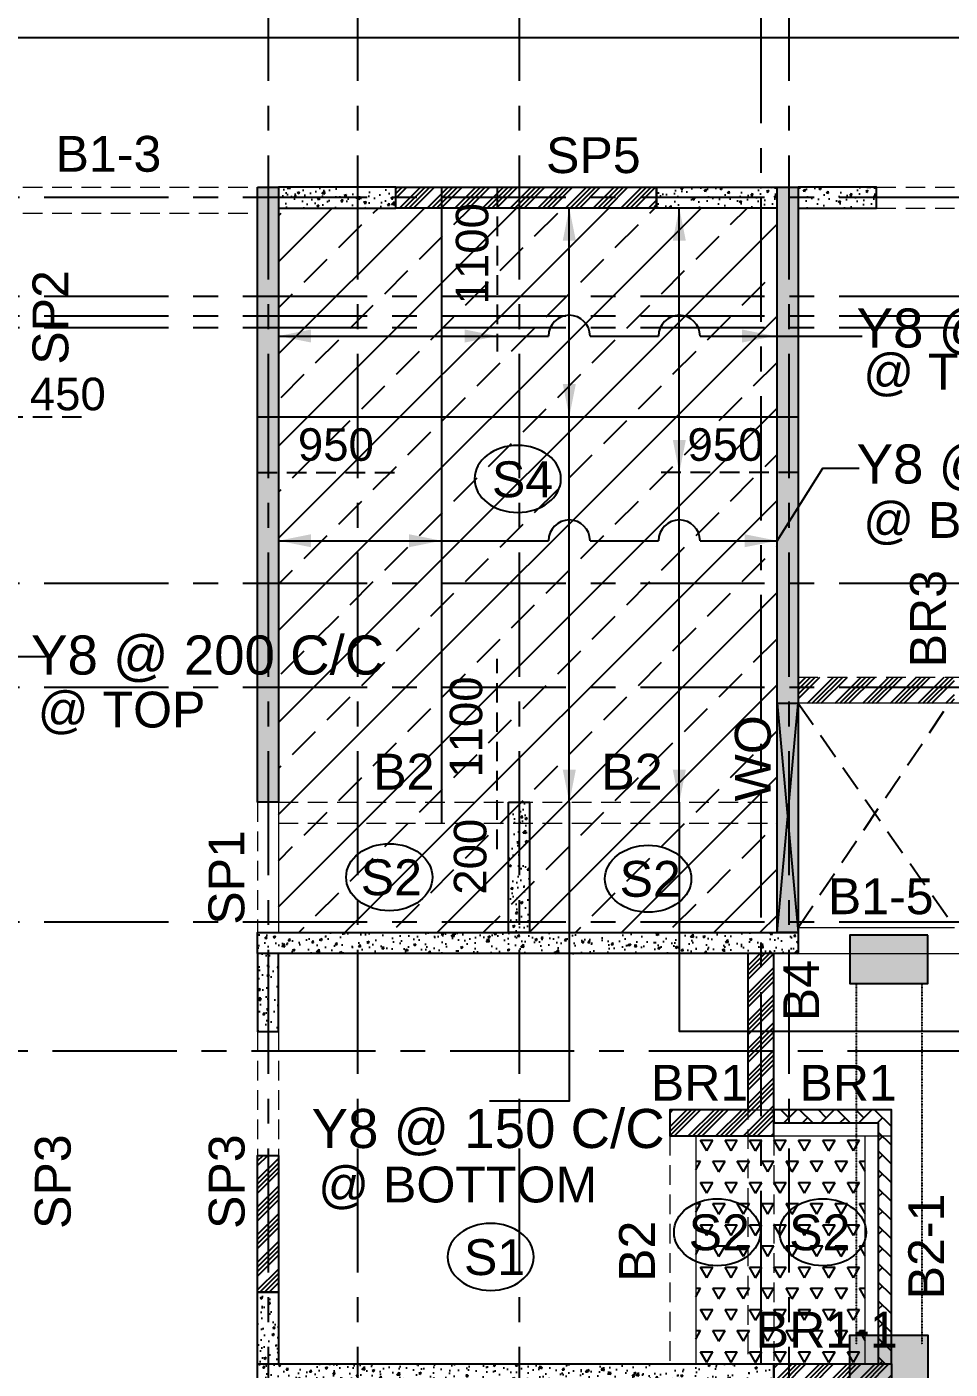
# Model space of a CAD drawing. Header units: inches. Extents: x 278200 to 407749, y -182622 to -96622.
# Drawn here: x 289696 to 296777, y -155924 to -145623 of the extents above; entities that cross this region are included whole.
import ezdxf

# ---------------------------------------------------------------- set-up
doc = ezdxf.new("R2010")
doc.units = ezdxf.units.IN
doc.header["$MEASUREMENT"] = 0
for name, pattern in [('CENTER', [50.8, 31.75, -6.35, 6.35, -6.35]), ('DASHED2', [9.525, 6.35, -3.175]), ('Hidden', [3, 2, -1])]:
    doc.linetypes.add(name, pattern=pattern)
for name, color, linetype in [('1', 8, 'Continuous'), ('160 R.C. WALL HAT', 8, 'Continuous'), ('160 R.C.WALL', 6, 'Continuous'), ('2', 5, 'Continuous'), ('5', 2, 'Continuous'), ('AR-Column', 40, 'Continuous'), ('AR-Hidden', 251, 'DASHED2'), ('BAL. PARAPET WALL', 4, 'Continuous'), ('BEAM TEXT', 4, 'Continuous'), ('DIM', 251, 'Continuous'), ('DOP IN SHEAR WALL', 5, 'Continuous'), ('GRID', 8, 'CENTER'), ('NON S.WALL HATCH', 8, 'Continuous'), ('NON STRUC R.C.WALL', 6, 'Continuous'), ('NON.STRUC.R.C.WALLS', 1, 'Continuous'), ('PARAPET WALL', 4, 'Continuous'), ('SLAB ARROW', 5, 'Continuous'), ('SLAB DIS', 32, 'Continuous'), ('SPANRAL BEAM', 3, 'Continuous'), ('SUNKEN', 8, 'Continuous'), ('TEXT-1', 3, 'Continuous')]:
    doc.layers.add(name, color=color, linetype=linetype)
for name, color, linetype, lineweight in [('BEAMS', 3, 'Continuous', 0), ('SLAB CIR', 1, 'Continuous', 25), ('SLAB REIN', 31, 'Continuous', 0), ('SLAB TXT', 3, 'Continuous', 0)]:
    doc.layers.add(name, color=color, linetype=linetype, lineweight=lineweight)
doc.styles.add('T200', font='sanss___.ttf', dxfattribs={"height": 275})
doc.styles.add('T300', font='sanss___.ttf', dxfattribs={"height": 350})
pattern_1 = [(45, (2626358.34, -262274.72), (-106.066017, 106.066017), []), (45, (2626393.7, -262274.72), (-106.066017, 106.066017), []), (45, (2626429.05, -262274.72), (-106.066017, 106.066017), []), (45, (2626464.41, -262274.72), (-106.066017, 106.066017), [])]
pattern_2 = [(50, (2470594.82, 83182.12), (179.315046, -15.688034), [18.75, -206.25]), (355, (2470594.82, 83182.12), (-34.687833, 188.048033), [15, -165]), (100.4514445, (2470609.76, 83180.82), (144.627212, 172.359998), [15.935048, -175.285528]), (46.1842, (2470594.82, 83232.12), (266.810333, -41.37982), [28.125, -309.375]), (96.635635, (2470617.05, 83228.67), (233.665486, 243.52965), [23.902586, -262.92844]), (351.184164, (2470594.82, 83232.12), (233.665486, 243.52965), [22.5, -247.5]), (21, (2470619.82, 83219.62), (149.226763, -100.654723), [18.75, -206.25]), (326, (2470619.82, 83219.62), (60.828833, 181.287511), [15, -165]), (71.451445, (2470632.25, 83211.23), (210.055594, 80.632788), [15.935047, -175.285528]), (37.5, (2470594.816, 83182.12), (3.0399638, 83.2234635), [0, -163, 0, -167.5, 0, -165.625]), (7.5, (2470594.82, 83182.12), (65.7673844, 98.602928), [0, -95.5, 0, -159.25, 0, -63.125]), (327.5, (2470539.066, 83182.12), (133.455609, -5.638718), [0, -62.5, 0, -195, 0, -258.75]), (317.5, (2470514.07, 83182.12), (145.7965423, 25.0262456), [0, -81.25, 0, -129.5, 0, -183.75])]
pattern_3 = [(50, (2464819.82, 90702.12), (179.315046, -15.688034), [18.75, -206.25]), (355, (2464819.82, 90702.12), (-34.687833, 188.048033), [15, -165]), (100.4514445, (2464834.76, 90700.82), (144.627212, 172.359998), [15.935048, -175.285528]), (46.1842, (2464819.82, 90752.12), (266.810333, -41.37982), [28.125, -309.375]), (96.635635, (2464842.05, 90748.67), (233.665486, 243.52965), [23.902586, -262.92844]), (351.184164, (2464819.82, 90752.12), (233.665486, 243.52965), [22.5, -247.5]), (21, (2464844.82, 90739.62), (149.226763, -100.654723), [18.75, -206.25]), (326, (2464844.82, 90739.62), (60.828833, 181.287511), [15, -165]), (71.451445, (2464857.25, 90731.23), (210.055594, 80.632788), [15.935047, -175.285528]), (37.5, (2464819.816, 90702.12), (3.0399638, 83.2234635), [0, -163, 0, -167.5, 0, -165.625]), (7.5, (2464819.82, 90702.12), (65.7673844, 98.602928), [0, -95.5, 0, -159.25, 0, -63.125]), (327.5, (2464764.066, 90702.12), (133.455609, -5.638718), [0, -62.5, 0, -195, 0, -258.75]), (317.5, (2464739.07, 90702.12), (145.7965423, 25.0262456), [0, -81.25, 0, -129.5, 0, -183.75])]

# ---------------------------------------------------------------- blocks, each defined once
blk = doc.blocks.new('A$C02A55DAE')
at = {"layer": 'NON S.WALL HATCH'}
h = blk.add_hatch(dxfattribs=at)
h.set_pattern_fill('SACNCR', color=256, scale=1000)
h.set_pattern_definition([(45, (-131825.64, 75915.45), (-66.29126, 66.29126), []), (45, (-131759.35, 75915.45), (-66.29126, 66.29126), [0, -93.75])])
h.paths.add_polyline_path([(11346, -21790), (10746, -21790), (10746, -21190), (11346, -21190)])
h.paths.add_polyline_path([(11346, -18480), (10746, -18480), (10746, -17880), (11346, -17880)])
h.paths.add_polyline_path([(11346, -15170), (10746, -15170), (10746, -14570), (11346, -14570)])
h.paths.add_polyline_path([(11346, -11500), (10746, -11500), (10746, -11870), (11346, -11870)])
at = {"layer": 'AR-Column', "color": 4, "elevation": -29}
for points in [[(11346, -11500), (10746, -11500), (10746, -11870), (11346, -11870)], [(11346, -15170), (10746, -15170), (10746, -14570), (11346, -14570)]]:
    blk.add_lwpolyline(points, close=True, dxfattribs=at)
at = {"layer": 'AR-Hidden', "ltscale": 0.009}
for p, q in [((10794, -11870, -29), (10794, -14640, -29)), ((11299, -11870, -29), (11299, -14640, -29))]:
    blk.add_line(p, q, dxfattribs=at)

msp = doc.modelspace()

# ---------------------------------------------------------------- hatches: boundary and pattern name
at = {"layer": '160 R.C. WALL HAT'}
h = msp.add_hatch(dxfattribs=at)
h.set_pattern_fill('AR-CONC', color=256, scale=25)
h.set_pattern_definition(pattern_2)
h.paths.add_polyline_path([(291625.7, -146853.7), (291465.7, -146853.7), (291465.7, -151573.7), (291625.7, -151573.7)])
h = msp.add_hatch(dxfattribs=at)
h.set_pattern_fill('AR-CONC', color=256, scale=25)
h.set_pattern_definition(pattern_3)
h.paths.add_polyline_path([(292525.7, -146853.7), (292525.7, -147013.7), (291625.7, -147013.7), (291625.7, -146853.7)])
h = msp.add_hatch(dxfattribs=at)
h.set_pattern_fill('AR-CONC', color=256, scale=25)
h.set_pattern_definition([(50, (2473979.82, 88742.12), (179.315046, -15.688034), [18.75, -206.25]), (355, (2473979.82, 88742.12), (-34.687833, 188.048033), [15, -165]), (100.4514445, (2473994.76, 88740.82), (144.627212, 172.359998), [15.935048, -175.285528]), (46.1842, (2473979.82, 88792.12), (266.810333, -41.37982), [28.125, -309.375]), (96.635635, (2474002.05, 88788.67), (233.665486, 243.52965), [23.902586, -262.92844]), (351.184164, (2473979.82, 88792.12), (233.665486, 243.52965), [22.5, -247.5]), (21, (2474004.82, 88779.62), (149.226763, -100.654723), [18.75, -206.25]), (326, (2474004.82, 88779.62), (60.828833, 181.287511), [15, -165]), (71.451445, (2474017.25, 88771.23), (210.055594, 80.632788), [15.935047, -175.285528]), (37.5, (2473979.816, 88742.12), (3.0399638, 83.2234635), [0, -163, 0, -167.5, 0, -165.625]), (7.5, (2473979.82, 88742.12), (65.7673844, 98.602928), [0, -95.5, 0, -159.25, 0, -63.125]), (327.5, (2473924.066, 88742.12), (133.455609, -5.638718), [0, -62.5, 0, -195, 0, -258.75]), (317.5, (2473899.07, 88742.12), (145.7965423, 25.0262456), [0, -81.25, 0, -129.5, 0, -183.75])])
h.paths.add_polyline_path([(295450.7, -146853.7), (294525.7, -146853.7), (294525.7, -147013.7), (295450.7, -147013.7)])
h = msp.add_hatch(dxfattribs=at)
h.set_pattern_fill('AR-CONC', color=256, scale=25)
h.set_pattern_definition([(50, (2474579.82, 83182.12), (179.315046, -15.688034), [18.75, -206.25]), (355, (2474579.82, 83182.12), (-34.687833, 188.048033), [15, -165]), (100.4514445, (2474594.76, 83180.82), (144.627212, 172.359998), [15.935048, -175.285528]), (46.1842, (2474579.82, 83232.12), (266.810333, -41.37982), [28.125, -309.375]), (96.635635, (2474602.05, 83228.67), (233.665486, 243.52965), [23.902586, -262.92844]), (351.184164, (2474579.82, 83232.12), (233.665486, 243.52965), [22.5, -247.5]), (21, (2474604.82, 83219.62), (149.226763, -100.654723), [18.75, -206.25]), (326, (2474604.82, 83219.62), (60.828833, 181.287511), [15, -165]), (71.451445, (2474617.25, 83211.23), (210.055594, 80.632788), [15.935047, -175.285528]), (37.5, (2474579.816, 83182.12), (3.0399638, 83.2234635), [0, -163, 0, -167.5, 0, -165.625]), (7.5, (2474579.82, 83182.12), (65.7673844, 98.602928), [0, -95.5, 0, -159.25, 0, -63.125]), (327.5, (2474524.066, 83182.12), (133.455609, -5.638718), [0, -62.5, 0, -195, 0, -258.75]), (317.5, (2474499.07, 83182.12), (145.7965423, 25.0262456), [0, -81.25, 0, -129.5, 0, -183.75])])
h.paths.add_polyline_path([(295610.7, -146853.7), (295450.7, -146853.7), (295450.7, -152573.7), (295610.7, -152573.7)])
h = msp.add_hatch(dxfattribs=at)
h.set_pattern_fill('AR-CONC', color=256, scale=25)
h.set_pattern_definition([(50, (2474739.82, 88742.12), (179.315046, -15.688034), [18.75, -206.25]), (355, (2474739.82, 88742.12), (-34.687833, 188.048033), [15, -165]), (100.4514445, (2474754.76, 88740.82), (144.627212, 172.359998), [15.935048, -175.285528]), (46.1842, (2474739.82, 88792.12), (266.810333, -41.37982), [28.125, -309.375]), (96.635635, (2474762.05, 88788.67), (233.665486, 243.52965), [23.902586, -262.92844]), (351.184164, (2474739.82, 88792.12), (233.665486, 243.52965), [22.5, -247.5]), (21, (2474764.82, 88779.62), (149.226763, -100.654723), [18.75, -206.25]), (326, (2474764.82, 88779.62), (60.828833, 181.287511), [15, -165]), (71.451445, (2474777.25, 88771.23), (210.055594, 80.632788), [15.935047, -175.285528]), (37.5, (2474739.816, 88742.12), (3.0399638, 83.2234635), [0, -163, 0, -167.5, 0, -165.625]), (7.5, (2474739.82, 88742.12), (65.7673844, 98.602928), [0, -95.5, 0, -159.25, 0, -63.125]), (327.5, (2474684.066, 88742.12), (133.455609, -5.638718), [0, -62.5, 0, -195, 0, -258.75]), (317.5, (2474659.07, 88742.12), (145.7965423, 25.0262456), [0, -81.25, 0, -129.5, 0, -183.75])])
h.paths.add_polyline_path([(296210.7, -146853.7), (295610.7, -146853.7), (295610.7, -147013.7), (296210.7, -147013.7)])
h = msp.add_hatch(dxfattribs=at)
h.set_pattern_fill('AR-CONC', color=256, scale=25)
h.set_pattern_definition(pattern_2)
h.paths.add_polyline_path([(293390.9, -151573.7), (293550.9, -151573.7), (293550.9, -152573.7), (293390.9, -152573.7)])
h = msp.add_hatch(dxfattribs=at)
h.set_pattern_fill('AR-CONC', color=256, scale=25)
h.set_pattern_definition([(50, (2476784, 83022.12), (179.315046, -15.688034), [18.75, -206.25]), (355, (2476784, 83022.12), (-34.687833, 188.048033), [15, -165]), (100.4514445, (2476798.94, 83020.82), (144.627212, 172.359998), [15.935048, -175.285528]), (46.1842, (2476784, 83072.12), (266.810333, -41.37982), [28.125, -309.375]), (96.635635, (2476806.24, 83068.67), (233.665486, 243.52965), [23.902586, -262.92844]), (351.184164, (2476784, 83072.12), (233.665486, 243.52965), [22.5, -247.5]), (21, (2476809, 83059.62), (149.226763, -100.654723), [18.75, -206.25]), (326, (2476809, 83059.62), (60.828833, 181.287511), [15, -165]), (71.451445, (2476821.44, 83051.23), (210.055594, 80.632788), [15.935047, -175.285528]), (37.5, (2476784, 83022.12), (3.0399638, 83.2234635), [0, -163, 0, -167.5, 0, -165.625]), (7.5, (2476784, 83022.12), (65.7673844, 98.602928), [0, -95.5, 0, -159.25, 0, -63.125]), (327.5, (2476728.25, 83022.12), (133.455609, -5.638718), [0, -62.5, 0, -195, 0, -258.75]), (317.5, (2476703.25, 83022.12), (145.7965423, 25.0262456), [0, -81.25, 0, -129.5, 0, -183.75])])
h.paths.add_polyline_path([(291465.7, -152733.7), (291465.7, -152573.7), (295610.7, -152573.7), (295610.7, -152733.7)])
h = msp.add_hatch(dxfattribs=at)
h.set_pattern_fill('AR-CONC', color=256, scale=25)
h.set_pattern_definition([(50, (2470594.81, 82422.12), (179.315046, -15.688034), [18.75, -206.25]), (355, (2470594.81, 82422.12), (-34.687833, 188.048033), [15, -165]), (100.4514445, (2470609.76, 82420.82), (144.627212, 172.359998), [15.935048, -175.285528]), (46.1842, (2470594.81, 82472.12), (266.810333, -41.37982), [28.125, -309.375]), (96.635635, (2470617.05, 82468.67), (233.665486, 243.52965), [23.902586, -262.92844]), (351.184164, (2470594.81, 82472.12), (233.665486, 243.52965), [22.5, -247.5]), (21, (2470619.81, 82459.62), (149.226763, -100.654723), [18.75, -206.25]), (326, (2470619.81, 82459.62), (60.828833, 181.287511), [15, -165]), (71.451445, (2470632.25, 82451.23), (210.055594, 80.632788), [15.935047, -175.285528]), (37.5, (2470594.814, 82422.12), (3.0399638, 83.2234635), [0, -163, 0, -167.5, 0, -165.625]), (7.5, (2470594.81, 82422.12), (65.7673844, 98.602928), [0, -95.5, 0, -159.25, 0, -63.125]), (327.5, (2470539.064, 82422.12), (133.455609, -5.638718), [0, -62.5, 0, -195, 0, -258.75]), (317.5, (2470514.06, 82422.12), (145.7965423, 25.0262456), [0, -81.25, 0, -129.5, 0, -183.75])])
h.paths.add_polyline_path([(291625.7, -152733.7), (291465.7, -152733.7), (291465.7, -153333.7), (291625.7, -153333.7)])
h = msp.add_hatch(dxfattribs=at)
h.set_pattern_fill('AR-CONC', color=256, scale=25)
h.set_pattern_definition(pattern_3)
h.paths.add_polyline_path([(291625.7, -155333.7), (291465.7, -155333.7), (291465.7, -155883.7), (291625.7, -155883.7)])
h = msp.add_hatch(dxfattribs=at)
h.set_pattern_fill('AR-CONC', color=256, scale=25)
h.set_pattern_definition([(50, (2470594.81, 79712.12), (179.315046, -15.688034), [18.75, -206.25]), (355, (2470594.81, 79712.12), (-34.687833, 188.048033), [15, -165]), (100.4514445, (2470609.76, 79710.82), (144.627212, 172.359998), [15.935048, -175.285528]), (46.1842, (2470594.81, 79762.12), (266.810333, -41.37982), [28.125, -309.375]), (96.635635, (2470617.05, 79758.67), (233.665486, 243.52965), [23.902586, -262.92844]), (351.184164, (2470594.81, 79762.12), (233.665486, 243.52965), [22.5, -247.5]), (21, (2470619.81, 79749.62), (149.226763, -100.654723), [18.75, -206.25]), (326, (2470619.81, 79749.62), (60.828833, 181.287511), [15, -165]), (71.451445, (2470632.25, 79741.23), (210.055594, 80.632788), [15.935047, -175.285528]), (37.5, (2470594.814, 79712.12), (3.0399638, 83.2234635), [0, -163, 0, -167.5, 0, -165.625]), (7.5, (2470594.81, 79712.12), (65.7673844, 98.602928), [0, -95.5, 0, -159.25, 0, -63.125]), (327.5, (2470539.064, 79712.12), (133.455609, -5.638718), [0, -62.5, 0, -195, 0, -258.75]), (317.5, (2470514.06, 79712.12), (145.7965423, 25.0262456), [0, -81.25, 0, -129.5, 0, -183.75])])
h.paths.add_polyline_path([(291465.7, -156043.7), (291465.7, -155883.7), (295425.7, -155883.7), (295425.7, -156043.7)])
at = {"layer": 'BAL. PARAPET WALL'}
h = msp.add_hatch(dxfattribs=at)
h.set_pattern_fill('AR-HBONE', color=256, style=0)
h.set_pattern_definition([(45, (-1840252.6, 340637.64), (1e-14, 143.684098), [304.8, -101.6]), (135, (-1840180.76, 340709.48), (1e-14, 143.684098), [304.8, -101.6])])
h.paths.add_polyline_path([(296225.7, -155883.7), (296325.7, -155883.7), (296325.7, -153933.7), (295425.7, -153933.7), (295425.7, -154033.7), (296225.7, -154033.7)])
at = {"layer": 'NON STRUC R.C.WALL'}
h = msp.add_hatch(dxfattribs=at)
h.set_pattern_fill('ANSI34', color=1, scale=200)
h.set_pattern_definition(pattern_1)
h.paths.add_polyline_path([(292525.7, -146853.7), (294525.7, -146853.7), (294525.7, -147013.7), (292525.7, -147013.7)])
h = msp.add_hatch(dxfattribs=at)
h.set_pattern_fill('ANSI34', color=1, scale=200)
h.set_pattern_definition([(45, (2464819.82, 93862.12), (-106.066017, 106.066017), []), (45, (2464855.17, 93862.12), (-106.066017, 106.066017), []), (45, (2464890.53, 93862.12), (-106.066017, 106.066017), []), (45, (2464925.88, 93862.12), (-106.066017, 106.066017), [])])
h.paths.add_polyline_path([(295610.7, -150613.7), (296810.7, -150613.7), (296810.7, -150813.7), (295610.7, -150813.7)])
h = msp.add_hatch(dxfattribs=at)
h.set_pattern_fill('ANSI34', color=1, scale=200)
h.set_pattern_definition(pattern_1)
h.paths.add_polyline_path([(295225.7, -152733.7), (295425.7, -152733.7), (295425.7, -154133.7), (294625.7, -154133.7), (294625.7, -153933.7), (295225.7, -153933.7)])
h = msp.add_hatch(dxfattribs=at)
h.set_pattern_fill('ANSI34', color=1, scale=200)
h.set_pattern_definition(pattern_1)
h.paths.add_polyline_path([(291625.7, -154283.7), (291625.7, -155333.7), (291465.7, -155333.7), (291465.7, -154283.7)])
h = msp.add_hatch(dxfattribs=at)
h.set_pattern_fill('ANSI34', color=1, scale=200)
h.set_pattern_definition(pattern_1)
h.paths.add_polyline_path([(295425.7, -156043.7), (295425.7, -155883.7), (296325.7, -155883.7), (296325.7, -156043.7)])
at = {"layer": 'SUNKEN'}
h = msp.add_hatch(dxfattribs=at)
h.set_pattern_fill('ANSI33', color=256, scale=2000)
h.set_pattern_definition([(45, (2645780.65, -291479.34), (-353.55339, 353.55339), []), (45, (2646134.2, -291479.34), (-353.55339, 353.55339), [250, -125])])
h.paths.add_polyline_path([(291625.7, -152573.7), (295450.7, -152573.7), (295450.7, -147013.7), (291625.7, -147013.7)])
h = msp.add_hatch(dxfattribs=at)
h.set_pattern_fill('TRIANG', color=256, scale=500)
h.set_pattern_definition([(60, (2581941.19, -367452.33), (-93.75, 162.379763), [93.75, -93.75]), (120, (2581941.19, -367452.33), (-187.5, 1e-07), [93.75, -93.75]), (0, (2581894.31, -367371.14), (93.75, 162.379763), [93.75, -93.75])])
h.paths.add_polyline_path([(296125.7, -154113.7), (294825.7, -154113.7), (294825.7, -155883.7), (296125.7, -155883.7)])

# ---------------------------------------------------------------- linework, layer by layer
at = {"layer": '1', "linetype": 'Hidden', "ltscale": 100}
for p, q in [((295610.7, -152533.7, 14.7), (296770.7, -150813.7, 14.7)), ((295610.7, -150813.7, 14.7), (296810.7, -152533.7, 14.7))]:
    msp.add_line(p, q, dxfattribs=at)
at = {"layer": '160 R.C.WALL', "elevation": 14.7}
for points in [[(291465.7, -146853.7), (291625.7, -146853.7), (291625.7, -151573.7), (291465.7, -151573.7)], [(295450.7, -146853.7), (295610.7, -146853.7), (295610.7, -152573.7), (295450.7, -152573.7)], [(293390.9, -151573.7), (293550.9, -151573.7), (293550.9, -152573.7), (293390.9, -152573.7)], [(291465.7, -152733.7), (291465.7, -152573.7), (295610.7, -152573.7), (295610.7, -152733.7)], [(291465.7, -156043.7), (291465.7, -155883.7), (295425.7, -155883.7), (295425.7, -156043.7)]]:
    msp.add_lwpolyline(points, close=True, dxfattribs=at)
at = {"layer": '160 R.C.WALL'}
for points, elevation in [([(291625.7, -147013.7), (292525.7, -147013.7), (292525.7, -146853.7), (291625.7, -146853.7)], 0), ([(295450.7, -147013.7), (294525.7, -147013.7), (294525.7, -146853.7), (295470.7, -146853.7)], 14.7), ([(295610.7, -147013.7), (296210.7, -147013.7), (296210.7, -146853.7), (295610.7, -146853.7)], 14.7), ([(291465.7, -152733.7), (291465.7, -153333.7), (291625.7, -153333.7), (291625.7, -152733.7)], 14.7), ([(291465.7, -155883.7), (291465.7, -155333.7), (291625.7, -155333.7), (291625.7, -155883.7)], 14.7)]:
    msp.add_lwpolyline(points, dxfattribs=dict(at, elevation=elevation))
at = {"layer": '2', "color": 7}
for points in [[(293806, -147263.7), (293856, -147013.7), (293906, -147263.7)], [(294649.6, -147263.7), (294699.6, -147013.7), (294749.6, -147263.7)], [(291875.7, -147945.9, 14.7), (291625.7, -147995.9, 14.7), (291875.7, -148045.9, 14.7)], [(293053.8, -147945.9, 0), (293303.8, -147995.9, 0), (293053.8, -148045.9, 0)], [(295180.7, -147945.9, 14.7), (295430.7, -147995.9, 14.7), (295180.7, -148045.9, 14.7)], [(293806, -148365.3, 14.7), (293856, -148615.3, 14.7), (293906, -148365.3, 14.7)], [(294649.6, -148793.1, 0), (294699.6, -149043.1, 0), (294749.6, -148793.1, 0)], [(291875.7, -149516.7, 14.7), (291625.7, -149566.7, 14.7), (291875.7, -149616.7, 14.7)], [(292626.1, -149516.7, 0), (292876.1, -149566.7, 0), (292626.1, -149616.7, 0)], [(295200.7, -149516.7, 14.7), (295450.7, -149566.7, 14.7), (295200.7, -149616.7, 14.7)], [(293806, -151323.7, 14.7), (293856, -151573.7, 14.7), (293906, -151323.7, 14.7)], [(294649.6, -151323.7, 14.7), (294699.6, -151573.7, 14.7), (294749.6, -151323.7, 14.7)]]:
    msp.add_solid(points, dxfattribs=at)
at = {"layer": '5'}
for p, q in [((285490.7, -145705, 14.7), (318217.6, -145705, 14.7)), ((292876.1, -146853.7, 0), (292876.1, -151733.7, 0)), ((291465.7, -148615.3, 14.7), (295610.7, -148615.3, 14.7))]:
    msp.add_line(p, q, dxfattribs=at)
at = {"layer": '5', "linetype": 'Hidden', "ltscale": 75}
for p, q in [((293303.8, -146853.7, 0), (293303.8, -148113.7, 0)), ((290115.7, -148619.8, 14.7), (288955.7, -148619.8, 14.7)), ((291465.7, -149043.1, 14.7), (292525.7, -149043.1, 14.7)), ((295610.7, -149043.1, 14.7), (294550.7, -149043.1, 14.7)), ((293303.8, -151933.7, 0), (293303.8, -150473.7, 0))]:
    msp.add_line(p, q, dxfattribs=at)
at = {"layer": 'BAL. PARAPET WALL', "elevation": 14.7}
msp.add_lwpolyline([(296225.7, -155883.7), (296325.7, -155883.7), (296325.7, -153933.7), (295425.7, -153933.7), (295425.7, -154033.7), (296225.7, -154033.7), (296225.7, -155883.7)], dxfattribs=at)
at = {"layer": 'BEAMS', "linetype": 'Hidden', "ltscale": 75}
for p, q in [((289665.7, -146853.7, 29.5), (291465.7, -146853.7, 29.5)), ((292525.7, -146853.7), (294525.7, -146853.7, 14.7)), ((296210.7, -146853.7, 14.7), (298210.7, -146853.7, 14.7)), ((289665.7, -147053.7, 29.5), (291465.7, -147053.7, 29.5)), ((292525.7, -147013.7), (294525.7, -147013.7, 14.7)), ((296210.7, -147013.7, 14.7), (298210.7, -147013.7, 14.7)), ((295610.7, -150613.7, 14.7), (296970.7, -150613.7, 14.7)), ((291465.7, -151573.7, 14.7), (291465.7, -152573.7, 14.7)), ((291625.7, -151573.7, 14.7), (295450.7, -151573.7, 14.7)), ((291625.7, -151733.7, 14.7), (295450.7, -151733.7, 14.7)), ((295225.7, -152733.7, 14.7), (295225.7, -155883.7, 14.7)), ((291465.7, -153333.7, 14.7), (291465.7, -155333.7, 14.7)), ((291625.7, -153333.7, 14.7), (291625.7, -155333.7, 14.7)), ((294625.7, -154133.7, 14.7), (294625.7, -155883.7, 14.7)), ((295425.7, -154133.7, 14.7), (295425.7, -155883.7, 14.7))]:
    msp.add_line(p, q, dxfattribs=at)
at = {"layer": 'BEAMS', "color": 4, "linetype": 'Continuous', "ltscale": 0.01}
for p, q in [((296970.7, -150813.7, 14.7), (295610.7, -150813.7, 14.7)), ((291625.7, -151573.7, 14.7), (291625.7, -152573.7, 14.7)), ((295610.7, -152533.7, 14.7), (296810.7, -152533.7, 14.7)), ((295425.7, -152733.7, 14.7), (295425.7, -154133.7, 14.7)), ((295610.7, -152733.7, 14.7), (296970.7, -152733.7, 14.7)), ((294625.7, -153933.7, 14.7), (296325.7, -153933.7, 14.7)), ((296325.7, -155883.7, 14.7), (296325.7, -153933.7, 14.7)), ((294625.7, -154133.7, 14.7), (296325.7, -154133.7, 14.7)), ((294825.7, -154133.7, 14.7), (294825.7, -155883.7, 14.7)), ((296125.7, -155883.7, 14.7), (296125.7, -154133.7, 14.7))]:
    msp.add_line(p, q, dxfattribs=at)
at = {"layer": 'DOP IN SHEAR WALL'}
for p, q in [((295450.7, -152573.7, 14.7), (295610.7, -150813.7, 14.7)), ((295450.7, -150813.7, 14.7), (295610.7, -152573.7, 14.7))]:
    msp.add_line(p, q, dxfattribs=at)
at = {"layer": 'DOP IN SHEAR WALL', "elevation": 14.7}
msp.add_lwpolyline([(295450.7, -150813.7), (295610.7, -150813.7), (295610.7, -152573.7), (295450.7, -152573.7)], close=True, dxfattribs=at)
at = {"layer": 'GRID', "ltscale": 30}
for p, q in [((291545.7, -134417.5, 14.7), (291545.7, -165454.1, 14.7)), ((292230.7, -134417.5, 14.7), (292230.7, -165454.1, 14.7)), ((293470.9, -134417.5, 14.7), (293470.9, -165454.1, 14.7)), ((295540.7, -134417.5, 14.7), (295540.7, -165454.1, 14.7)), ((295325.7, -134742.4, 14.7), (295325.7, -165454.1, 14.7)), ((366982.1, -146933.7, 14.7), (281288.5, -146933.7, 14.7)), ((366982.1, -147693.7, 14.7), (281183, -147693.7, 14.7)), ((366982.1, -147843.3, 14.7), (280098.3, -147843.3, 14.7)), ((366982.1, -147933.7, 14.7), (281098.8, -147933.7, 14.7)), ((366982.1, -149893.7, 14.7), (281010.3, -149893.7, 14.7)), ((366982.1, -150693.7, 14.7), (280837.7, -150693.7, 14.7)), ((366982.1, -152493.7, 14.7), (281034.8, -152493.7, 14.7)), ((367046.1, -153484.5, 14.7), (280691.7, -153484.5, 14.7))]:
    msp.add_line(p, q, dxfattribs=at)
at = {"layer": 'NON.STRUC.R.C.WALLS'}
msp.add_lwpolyline([(292525.7, -146853.7), (294525.7, -146853.7), (294525.7, -147013.7), (292525.7, -147013.7)], close=True, dxfattribs=at)
at = {"layer": 'NON.STRUC.R.C.WALLS', "elevation": 14.7}
msp.add_lwpolyline([(295225.7, -152733.7), (295225.7, -153933.7), (294625.7, -153933.7), (294625.7, -154133.7), (295425.7, -154133.7), (295425.7, -152733.7)], dxfattribs=at)
for points in [[(291625.7, -154283.7), (291625.7, -155333.7), (291465.7, -155333.7), (291465.7, -154283.7)], [(295425.7, -156043.7), (295425.7, -155883.7), (296325.7, -155883.7), (296325.7, -156043.7)]]:
    msp.add_lwpolyline(points, close=True, dxfattribs=at)
at = {"layer": 'PARAPET WALL'}
msp.add_line((294625.7, -153933.7, 14.7), (294625.7, -154133.7, 14.7), dxfattribs=at)
at = {"layer": 'SLAB ARROW'}
for p, q in [((293856, -151573.7, 0), (293856, -147013.7)), ((294699.6, -151573.7, 0), (294699.6, -147013.7, 0)), ((291625.7, -147995.9, 14.7), (293696.8, -147995.9, 14.7)), ((294015.2, -147995.9, 14.7), (294540.4, -147995.9, 14.7)), ((294858.8, -147995.9, 14.7), (295430.7, -147995.9, 14.7)), ((295430.7, -147995.9, 14.7), (296101.1, -147995.9, 14.7)), ((291625.7, -149566.7, 14.7), (293696.8, -149566.7, 14.7)), ((294015.2, -149566.7, 14.7), (294540.4, -149566.7, 14.7)), ((294858.8, -149566.7, 14.7), (295450.7, -149566.7, 14.7))]:
    msp.add_line(p, q, dxfattribs=at)
for points, elevation in [([(295450.7, -149566.7), (295799.3, -149009.7), (296079.6, -149009.7)], 14.7), ([(289113.3, -149913.7), (289113.3, -150455.2), (289839, -150455.2)], 14.7), ([(293856, -151573.7), (293856, -153867.5), (293244, -153867.5)], 0), ([(294699.6, -151573.7), (294699.6, -153329.6), (297020.4, -153329.6)], 0)]:
    msp.add_lwpolyline(points, dxfattribs=dict(at, elevation=elevation))
for centre in [(293856, -147995.9, 14.7), (294699.6, -147995.9, 14.7), (293856, -149566.7, 14.7), (294699.6, -149566.7, 14.7)]:
    msp.add_arc(centre, 159.2, 0, 180, dxfattribs=at)
at = {"layer": 'SLAB CIR', "extrusion": (0, 0, -1)}
for centre, major_axis in [((293460.7, -149092.8), (331, 0)), ((293252.9, -155062.5, -0.7), (-331, 0))]:
    msp.add_ellipse(centre, major_axis=major_axis, ratio=0.77685, dxfattribs=at)
at = {"layer": 'SLAB CIR'}
for centre in [(292475.4, -152148.6, -0.7), (294460.4, -152161, -0.7), (294990, -154873.1, -0.7), (295800.6, -154873.1, -0.7)]:
    msp.add_ellipse(centre, major_axis=(-331, 0), ratio=0.77685, dxfattribs=at)

# ---------------------------------------------------------------- block references
at = {"layer": 'DIM', "color": 1}
msp.add_blockref('A$C02A55DAE', (285260.7, -141093.7, 29.5), dxfattribs=at)

# ---------------------------------------------------------------- texts
at = {"layer": 'BEAM TEXT', "style": 'T300'}
for s, p in [('B1-3', (289916, -146735.3)), ('B2', (292352.2, -151476.3)), ('B2', (294101.9, -151476.3)), ('B1-5', (295838.5, -152432.6)), ('BR1', (294481.1, -153863.5)), ('BR1', (295620.7, -153863.5)), ('BR1-1', (295285.3, -155758.2))]:
    msp.add_text(s, height=275, dxfattribs=at).set_placement(p)
for s, p in [('BR3', (296744.4, -150538.5)), ('B4', (295771.9, -153254)), ('B2-1', (296730.7, -155388.4)), ('B2', (294512.4, -155254.1))]:
    msp.add_text(s, height=275, rotation=90, dxfattribs=at).set_placement(p)
at = {"layer": 'SLAB DIS', "style": 'T200'}
for s, p in [('1100', (293235.4, -147753)), ('1100', (293188.4, -151384.6)), ('200', (293220.4, -152283))]:
    msp.add_text(s, height=250, rotation=90, dxfattribs=at).set_placement(p)
for s, p in [('450', (289718.6, -148565.7)), ('950', (291774.6, -148953.6)), ('950', (294762.4, -148953.6))]:
    msp.add_text(s, height=250, dxfattribs=at).set_placement(p)
at = {"layer": 'SLAB REIN', "color": 3, "style": 'T200'}
for s, p in [('Y8 @ 120 C/C', (296059.3, -148084.2)), ('Y8 @ 150 C/C', (296059.3, -149127.8)), ('Y8 @ 200 C/C', (289728.5, -150593.9)), ('Y8 @ 150 C/C', (291879.6, -154226.9))]:
    msp.add_text(s, height=300, dxfattribs=at).set_placement(p)
at = {"layer": 'SLAB REIN', "color": 30, "style": 'T200'}
for s, p in [('@ TOP', (296110.3, -148407.4)), ('@ BOTTOM', (296110.3, -149545.3)), ('@ TOP', (289779.5, -150999.9)), ('@ BOTTOM', (291930.6, -154644.4))]:
    msp.add_text(s, height=275, dxfattribs=at).set_placement(p)
at = {"layer": 'SLAB TXT', "style": 'T300'}
for s, p in [('S4', (293262.4, -149232.5)), ('S2', (292256.5, -152286.6)), ('S2', (294241.5, -152298.9)), ('S2', (294771.1, -155011.1)), ('S2', (295541.7, -155011.1)), ('S1', (293048, -155201.7))]:
    msp.add_text(s, height=275, dxfattribs=at).set_placement(p)
at = {"layer": 'SPANRAL BEAM', "style": 'T300'}
msp.add_text('SP5', height=275, dxfattribs=at).set_placement((293677.4, -146745.6))
for s, p in [('SP2', (290014.4, -148216.3)), ('SP1', (291364.1, -152513.6)), ('SP3', (290032.1, -154847.9)), ('SP3', (291365.6, -154847.9))]:
    msp.add_text(s, height=275, rotation=90, dxfattribs=at).set_placement(p)
at = {"layer": 'TEXT-1', "style": 'T300'}
msp.add_text('WO', height=275, rotation=90, dxfattribs=at).set_placement((295400.8, -151567.5))

doc.saveas('drawing.dxf')
